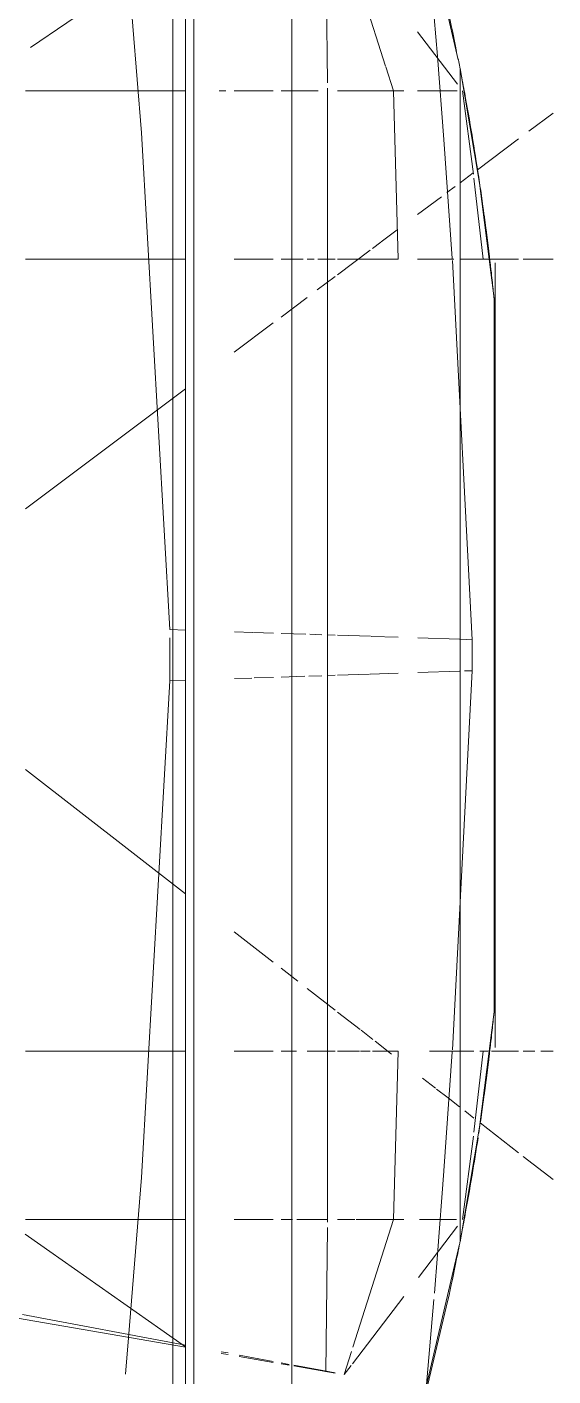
# Model space of a CAD drawing. Header units: inches. Extents: x 6664 to 8129, y 209 to 1287.
# Drawn here: x 7262.85 to 7266.26, y 583.57 to 592.31 of the extents above; entities that cross this region are included whole.
import ezdxf

# ---------------------------------------------------------------- set-up
doc = ezdxf.new("R2010")
doc.units = ezdxf.units.IN
doc.header["$MEASUREMENT"] = 0
doc.layers.add('I-FURN', color=30, linetype='Continuous', lineweight=9)

# ---------------------------------------------------------------- blocks, each defined once
blk = doc.blocks.new('Allsteel Seating Acuity Work-Conference Chair1 - Fully Adj_ Arms_ Mesh Back-7151566-11th FLOOR POWER _ SIGNAL')
at = {"layer": 'I-FURN', "lineweight": 13}
for p, q in [((-3.5149, 6.6781), (-3.3975, 6.5216)), ((-3.3975, 6.5216), (-3.5149, 6.6781)), ((-2.5677, 6.6781), (-2.5677, 6.4847)), ((-2.5677, 6.6781), (-2.5677, 6.4847)), ((2.5677, 6.6), (2.5677, 6.6781)), ((2.5677, 6.6), (2.5677, 6.6781)), ((3.3995, 6.6781), (3.2491, 6.4847)), ((3.2491, 6.4847), (3.3995, 6.6781)), ((2.5677, 6.4847), (2.5677, 6.5593)), ((2.5677, 6.4847), (2.5677, 6.5593)), ((-3.3472, 6.4546), (-3.1468, 6.1875)), ((-3.1468, 6.1875), (-3.3472, 6.4546)), ((-2.5677, 6.4546), (-2.5677, 6.2582)), ((-2.5677, 6.4546), (-2.5677, 6.3206)), ((2.5677, 6.2782), (2.5677, 6.4546)), ((2.5677, 6.304), (2.5677, 6.4546)), ((3.2257, 6.4546), (3.0322, 6.2058)), ((3.0322, 6.2058), (3.2257, 6.4546)), ((-2.5677, 6.304), (-2.5677, 6.2582)), ((2.5436, 6.304), (-2.5436, 6.304)), ((-2.5677, 6.2261), (-3.0917, 6.1656)), ((-2.5677, 6.2582), (-2.5677, 6.0751)), ((-2.5677, 6.2261), (-2.5677, 6.0751)), ((-2.5677, 6.0751), (-2.5677, 6.2261)), ((-2.5677, 6.2261), (-2.5677, 6.0751)), ((2.32, 6.2961), (-2.32, 6.2961)), ((2.3121, 6.2961), (-2.3121, 6.2961)), ((2.5677, 6.2046), (2.5677, 6.2582)), ((3.0917, 6.1656), (2.5677, 6.2261)), ((-3.1176, 6.1624), (-3.6586, 6.0919)), ((-3.127, 6.1612), (-3.0625, 6.0751)), ((-3.0625, 6.0751), (-3.127, 6.1612)), ((2.5677, 6.0751), (2.5677, 6.1654)), ((2.5677, 6.1654), (2.5677, 6.0751)), ((2.5677, 6.0751), (2.5677, 6.1654)), ((2.5677, 6.1654), (2.5677, 6.0751)), ((3.0008, 6.1654), (2.9545, 6.1058)), ((2.9545, 6.1058), (3.0008, 6.1654)), ((3.6586, 6.0919), (3.1176, 6.1624)), ((-4.9047, 5.8223), (-3.8596, 6.0641)), ((-3.7027, 6.0582), (-4.0405, 5.8003)), ((3.8032, 6.0751), (-3.8032, 6.0751)), ((-3.6586, 6.0572), (-3.6586, 5.8003)), ((-3.6586, 5.9689), (-3.6586, 6.0572)), ((-3.0394, 6.0444), (-2.9987, 5.9902)), ((-2.9987, 5.9902), (-3.0394, 6.0444)), ((-2.5677, 6.0346), (-2.5677, 5.8003)), ((-2.5677, 6.0346), (-2.5677, 5.8003)), ((2.5677, 5.8781), (2.5677, 6.0713)), ((2.5677, 6.0713), (2.5677, 5.8781)), ((2.5677, 6.0147), (2.5677, 6.0713)), ((2.5677, 6.0713), (2.5677, 6.0147)), ((2.9276, 6.0713), (2.8702, 5.9975)), ((2.8702, 5.9975), (2.9276, 6.0713)), ((3.6586, 6.0521), (3.6586, 5.813)), ((3.6586, 5.9056), (3.6586, 6.0521)), ((4.0344, 5.805), (3.7017, 6.0589)), ((3.8189, 6.0721), (5.0472, 5.7838)), ((-2.9718, 5.9543), (-2.8563, 5.8003)), ((-2.8563, 5.8003), (-2.9718, 5.9543)), ((-2.5677, 6.0147), (-2.5677, 5.8003)), ((-2.5677, 5.8003), (-2.5677, 6.0147)), ((2.5677, 5.8781), (2.5677, 6.0147)), ((2.5677, 6.0147), (2.5677, 5.8781)), ((2.8702, 5.9975), (2.8124, 5.9231)), ((2.8124, 5.9231), (2.8702, 5.9975)), ((4.8193, 5.8447), (4.1813, 5.9971)), ((-3.6586, 5.8003), (-3.6586, 5.9419)), ((2.8071, 5.9162), (2.742, 5.8325)), ((2.742, 5.8325), (2.8071, 5.9162)), ((3.6586, 5.813), (3.6586, 5.9056)), ((-3.6586, 5.7113), (-3.6586, 5.6429)), ((-3.6586, 5.6429), (-3.6586, 5.7113)), ((3.6586, 5.7113), (3.6586, 5.6429)), ((3.6586, 5.6429), (3.6586, 5.7113)), ((4.5938, 5.378), (4.1571, 5.7113)), ((-3.6586, 5.6429), (-3.8154, 5.5932)), ((-2.5677, 5.6736), (-3.6586, 5.6429)), ((-3.6586, 5.5892), (-3.6586, 5.6429)), ((-2.7571, 5.6682), (-2.679, 5.5641)), ((-2.679, 5.5641), (-2.7571, 5.6682)), ((-2.5677, 5.6736), (-2.5677, 5.5612)), ((-2.5677, 5.5612), (-2.5677, 5.6736)), ((2.5854, 5.6312), (2.5024, 5.5244)), ((2.5024, 5.5244), (2.5854, 5.6312)), ((3.6586, 5.6429), (2.5677, 5.6736)), ((2.5677, 5.5072), (2.5677, 5.6736)), ((2.5677, 5.6736), (2.5677, 5.5072)), ((4.486, 5.3807), (3.6586, 5.6429)), ((3.6586, 5.4019), (3.6586, 5.6429)), ((-3.8177, 5.5924), (-4.6641, 5.3243)), ((-3.6586, 5.2809), (-3.6586, 5.5882)), ((-2.6776, 5.5622), (-2.6368, 5.5079)), ((-2.6368, 5.5079), (-2.6776, 5.5622)), ((-2.5677, 5.5593), (-2.5677, 5.2809)), ((-2.5677, 5.2809), (-2.5677, 5.5593)), ((2.4917, 5.5106), (2.4316, 5.4333)), ((2.4316, 5.4333), (2.4917, 5.5106)), ((-2.6251, 5.4922), (-2.4666, 5.2809)), ((-2.4666, 5.2809), (-2.6251, 5.4922)), ((2.4267, 5.427), (2.3131, 5.2809)), ((2.3131, 5.2809), (2.4267, 5.427)), ((2.5677, 5.4298), (2.5677, 5.4917)), ((2.5677, 5.4917), (2.5677, 5.4298)), ((2.5677, 5.2809), (2.5677, 5.4232)), ((2.5677, 5.4232), (2.5677, 5.2809)), ((3.6586, 5.2809), (3.6586, 5.3943)), ((4.6641, 5.3243), (4.5146, 5.3717)), ((4.6641, 5.3243), (4.6052, 5.3693)), ((-2.5677, 5.2655), (-2.5677, 5.1538)), ((-2.5677, 5.1538), (-2.5677, 5.2655)), ((-2.455, 5.2655), (-2.3679, 5.1494)), ((-2.3679, 5.1494), (-2.455, 5.2655)), ((2.3011, 5.2655), (2.1598, 5.0838)), ((2.1598, 5.0838), (2.3011, 5.2655)), ((2.5677, 5.0838), (2.5677, 5.2655)), ((2.5677, 5.2655), (2.5677, 5.0838)), ((4.6077, 4.9969), (4.654, 5.2655)), ((4.6381, 5.185), (4.6532, 5.2655)), ((3.6586, 5.0177), (3.6586, 5.2162)), ((4.603, 4.997), (4.6381, 5.185)), ((-3.6586, 4.9154), (-3.6586, 5.1552)), ((-2.5677, 5.1305), (-2.5677, 5.0838)), ((-2.5677, 5.0838), (-2.5677, 5.1305)), ((-2.3186, 5.0838), (-2.1923, 4.9154)), ((-2.1923, 4.9154), (-2.3186, 5.0838)), ((-2.5677, 5.0588), (-2.5677, 4.9154)), ((-2.5677, 4.9154), (-2.5677, 5.0588)), ((2.1135, 5.0243), (2.0289, 4.9154)), ((2.0289, 4.9154), (2.1135, 5.0243)), ((2.5677, 4.9154), (2.5677, 5.014)), ((2.5677, 5.014), (2.5677, 4.9154)), ((3.6586, 4.9154), (3.6586, 4.9892)), ((6.9923, 4.985), (-6.9923, 4.985)), ((4.5877, 4.9154), (4.5975, 4.9679)), ((4.5936, 4.9154), (4.6026, 4.9678)), ((-3.6586, 4.6117), (-3.6586, 4.8645)), ((-2.5677, 4.8645), (-2.5677, 4.6117)), ((-2.5677, 4.6117), (-2.5677, 4.8645)), ((-2.1541, 4.8645), (-1.9644, 4.6117)), ((-1.9644, 4.6117), (-2.1541, 4.8645)), ((1.9893, 4.8645), (1.7927, 4.6117)), ((1.7927, 4.6117), (1.9893, 4.8645)), ((2.5677, 4.6117), (2.5677, 4.8645)), ((2.5677, 4.8645), (2.5677, 4.6117)), ((3.6586, 4.6117), (3.6586, 4.8645)), ((4.5369, 4.6435), (4.5782, 4.8645)), ((4.5467, 4.6433), (4.5848, 4.8645)), ((-3.6586, 4.5129), (-3.6586, 4.5579)), ((4.5151, 4.5268), (4.5236, 4.5721)), ((4.5266, 4.5268), (4.5344, 4.5722)), ((-8.0921, 4.2954), (8.0921, 4.2954)), ((-7.0092, 4.3503), (7.0092, 4.3503)), ((-3.6586, 3.258), (-3.6586, 4.2956)), ((-2.5677, 4.2956), (-2.5677, 3.258)), ((-2.5677, 3.258), (-2.5677, 4.2956)), ((-1.7272, 4.2956), (-0.9486, 3.258)), ((-0.9486, 3.258), (-1.7272, 4.2956)), ((1.5469, 4.2956), (0.7402, 3.258)), ((0.7402, 3.258), (1.5469, 4.2956)), ((2.5677, 3.258), (2.5677, 4.2956)), ((2.5677, 4.2956), (2.5677, 3.258)), ((3.6586, 3.258), (3.6586, 4.2956)), ((4.4838, 4.2956), (3.7524, 3.2555)), ((3.7524, 3.2555), (4.4838, 4.2956)), ((4.0932, 2.0147), (4.4867, 4.2956)), ((4.2743, 3.2386), (4.4719, 4.2956)), ((-8.421, 4.2125), (8.421, 4.2125)), ((-4.4405, 4.0276), (-3.9404, 3.29)), ((-3.9404, 3.29), (-4.4405, 4.0276))]:
    blk.add_line(p, q, dxfattribs=at)
at = {"layer": 'I-FURN'}
for p, q in [((-0.1005, 6.155), (-2.5581, 6.0254)), ((-0.1005, 6.155), (-0.1032, 6.0755)), ((0.1005, 6.155), (-0.1005, 6.155)), ((2.5581, 6.0254), (0.1005, 6.155)), ((0.1022, 6.1048), (0.1005, 6.155)), ((-0.1033, 6.0716), (-0.1124, 5.8013)), ((0.1124, 5.8013), (0.1033, 6.0716)), ((-3.3439, 5.9705), (-3.8846, 5.929)), ((-2.5712, 6.0245), (-3.3424, 5.9707)), ((3.3424, 5.9707), (2.5712, 6.0245)), ((3.8846, 5.929), (3.3439, 5.9705)), ((-3.8846, 5.929), (-4.7528, 5.8558)), ((4.1349, 5.9087), (3.8846, 5.929)), ((4.7528, 5.8558), (4.1774, 5.9052)), ((-0.1166, 5.6746), (-0.1224, 5.4996)), ((0.1226, 5.4933), (0.1166, 5.6746)), ((-0.1226, 5.4954), (-0.1297, 5.2813)), ((0.1297, 5.2813), (0.1228, 5.4889)), ((-0.1302, 5.2659), (-0.1319, 5.2163)), ((0.1319, 5.2163), (0.1302, 5.2659)), ((-4.6464, 5.2055), (-3.7101, 5.2161)), ((-3.6764, 5.2162), (3.6764, 5.2162)), ((-0.1331, 5.1786), (-0.1357, 5.1009)), ((0.1359, 5.095), (0.1331, 5.1786)), ((3.7101, 5.2161), (4.6464, 5.2055)), ((-0.1365, 5.0757), (-0.1418, 4.9162)), ((0.1418, 4.9162), (0.1367, 5.0695)), ((-0.1435, 4.8654), (-0.1478, 4.7363)), ((0.1476, 4.7408), (0.1435, 4.8654)), ((-0.148, 4.7314), (-0.1519, 4.6127)), ((0.1519, 4.6127), (0.1481, 4.7259)), ((-0.1623, 4.2959), (-0.1657, 4.1942)), ((0.1657, 4.1942), (0.1623, 4.2959)), ((-0.1126, 4.1942), (0.1657, 4.1942)), ((4.4256, 3.9261), (4.6605, 3.9058))]:
    blk.add_line(p, q, dxfattribs=at)
at = {"layer": 'I-FURN', "lineweight": 13, "flags": 128}
for points in [[(-3.8032, 6.0751), (-3.0602, 6.2023), (-2.3121, 6.2961)], [(2.3121, 6.2961), (3.0602, 6.2023), (3.8032, 6.0751)]]:
    blk.add_lwpolyline(points, dxfattribs=at)
at = {"layer": 'I-FURN', "flags": 128}
for points in [[(-4.4256, 3.9261), (-3.3869, 4.0092), (-0.1657, 4.1942)], [(0.1657, 4.1942), (3.3869, 4.0092), (4.4256, 3.9261)]]:
    blk.add_lwpolyline(points, dxfattribs=at)
at = {"layer": 'I-FURN', "lineweight": 13}
for points, knots in [([(-2.32, 6.2953), (-2.356, 6.2916), (-2.4129, 6.2855), (-2.4824, 6.2778), (-2.5245, 6.2729), (-2.5564, 6.2692), (-2.589, 6.2654), (-2.6333, 6.26), (-2.69, 6.253), (-2.7474, 6.2457), (-2.7931, 6.2397), (-2.8272, 6.2352), (-2.8611, 6.2306), (-2.9063, 6.2244), (-2.9856, 6.2133), (-3.1443, 6.1901), (-3.3708, 6.1541), (-3.5977, 6.1143), (-3.7641, 6.0828), (-3.84, 6.0681), (-3.8706, 6.062)], [0.0048199, 0.0048199, 0.0048199, 0.0048199, 0.0714286, 0.1071429, 0.125, 0.1428571, 0.1607143, 0.1785714, 0.2142857, 0.25, 0.2678571, 0.2857143, 0.3035714, 0.3214286, 0.3571429, 0.4285714, 0.5714286, 0.7142857, 0.7857143, 0.8343123, 0.8343123, 0.8343123, 0.8343123]), ([(3.099, 6.1965), (3.0537, 6.2034), (2.9856, 6.2133), (2.9063, 6.2244), (2.8611, 6.2306), (2.8272, 6.2352), (2.7931, 6.2397), (2.7474, 6.2457), (2.69, 6.253), (2.6333, 6.26), (2.589, 6.2654), (2.5564, 6.2692), (2.5245, 6.2729), (2.4824, 6.2778), (2.4129, 6.2855), (2.3562, 6.2915), (2.32, 6.2953)], [0.5714286, 0.5714286, 0.5714286, 0.5714286, 0.6428571, 0.6785714, 0.6964286, 0.7142857, 0.7321429, 0.75, 0.7857143, 0.8214286, 0.8392857, 0.8571429, 0.875, 0.8928571, 0.9285714, 0.9951801, 0.9951801, 0.9951801, 0.9951801]), ([(4.1813, 5.9971), (4.0927, 6.0165), (3.9589, 6.0446), (3.7786, 6.0801), (3.5977, 6.1142), (3.3805, 6.1524), (3.209, 6.1798), (3.1281, 6.1921)], [0, 0, 0, 0, 0.1428571, 0.2142857, 0.2857143, 0.4285714, 0.5561248, 0.5561248, 0.5561248, 0.5561248])]:
    blk.add_open_spline(points, degree=3, knots=knots, dxfattribs=at)
for points in [[(-2.3121, 6.2961), (-2.3147, 6.2958), (-2.3173, 6.2955), (-2.32, 6.2953)], [(2.32, 6.2953), (2.3173, 6.2955), (2.3147, 6.2958), (2.3121, 6.2961)], [(-3.9137, 6.0533), (-4.0035, 6.0352), (-4.0927, 6.0165), (-4.1813, 5.9971)]]:
    blk.add_open_spline(points, degree=3, dxfattribs=at)

msp = doc.modelspace()

# ---------------------------------------------------------------- block references
at = {"layer": 'I-FURN', "rotation": 270.0000000000002}
msp.add_blockref('Allsteel Seating Acuity Work-Conference Chair1 - Fully Adj_ Arms_ Mesh Back-7151566-11th FLOOR POWER _ SIGNAL', (7259.5809, 588.2394), dxfattribs=at)

doc.saveas('drawing.dxf')
